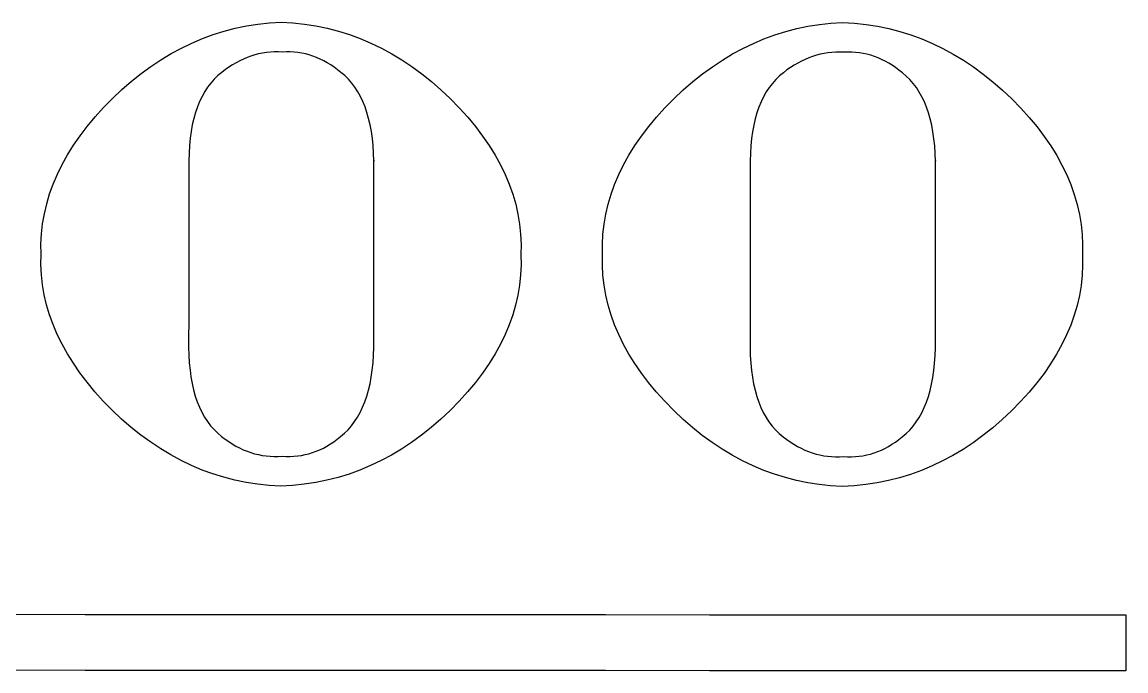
# Model space of a CAD drawing. Extents: x 23 to 503, y 214 to 344.
# Drawn here: x 475.39 to 503.02, y 234.98 to 251.21 of the extents above; entities that cross this region are included whole.
import ezdxf

# ---------------------------------------------------------------- set-up
doc = ezdxf.new("R2010")
doc.units = 0
doc.layers.add('Layer_1', color=7, linetype='CONTINUOUS')

msp = doc.modelspace()

# ---------------------------------------------------------------- linework, layer by layer
at = {"layer": 'Layer_1', "color": 1}
for points in [[(486.107853, 241.49709), (485.872988, 241.276993), (485.634086, 241.070463), (485.391178, 240.877502), (485.144205, 240.69811), (484.893253, 240.532282), (484.638294, 240.380026), (484.379355, 240.241334), (484.116408, 240.116213), (483.849539, 240.004659), (483.578662, 239.906672), (483.303862, 239.822256), (483.02514, 239.751407), (482.742466, 239.694127), (482.455869, 239.650414), (482.165378, 239.620273), (481.870992, 239.603706), (481.57796, 239.620611), (481.288908, 239.651088), (481.003779, 239.695132), (480.722601, 239.752739), (480.445346, 239.823913), (480.171986, 239.908644), (479.902576, 240.00694), (479.637034, 240.118796), (479.375385, 240.244209), (479.117604, 240.383179), (478.863688, 240.535706), (478.613639, 240.701788), (478.367429, 240.881425), (478.125056, 241.074615), (477.886494, 241.281354), (477.65177, 241.501645), (477.426556, 241.733454), (477.216526, 241.966885), (477.021708, 242.201943), (476.842102, 242.438617), (476.677651, 242.676911), (476.52844, 242.91682), (476.394385, 243.158337), (476.275485, 243.401466), (476.171796, 243.646204), (476.083263, 243.892541), (476.009885, 244.140482), (475.951663, 244.39002), (475.908596, 244.641156), (475.880656, 244.893883), (475.867956, 245.148202), (475.870778, 245.404107), (475.867956, 245.660189), (475.880938, 245.914624), (475.90916, 246.16741), (475.952453, 246.418552), (476.010958, 246.668053), (476.084618, 246.915915), (476.17349, 247.162142), (476.277517, 247.406739), (476.396727, 247.649704), (476.531093, 247.891046), (476.680615, 248.130763), (476.84532, 248.368862), (477.025152, 248.605345), (477.220167, 248.840213), (477.430282, 249.073472), (477.655551, 249.305123), (477.890896, 249.525211), (478.129995, 249.731849), (478.372847, 249.925038), (478.619453, 250.104783), (478.869869, 250.271082), (479.124038, 250.42394), (479.382046, 250.563355), (479.643892, 250.689336), (479.909576, 250.801878), (480.179126, 250.900988), (480.452543, 250.986665), (480.729854, 251.058914), (481.011061, 251.117735), (481.29619, 251.16313), (481.58527, 251.195101), (481.878301, 251.213643), (482.172687, 251.194762), (482.463179, 251.162462), (482.749747, 251.116736), (483.032393, 251.057588), (483.311059, 250.985014), (483.585802, 250.899013), (483.856538, 250.799583), (484.123294, 250.686725), (484.386043, 250.560434), (484.644756, 250.420708), (484.899434, 250.267549), (485.150047, 250.100953), (485.396596, 249.920921), (485.639054, 249.727446), (485.87739, 249.520532), (486.111635, 249.300176), (486.33682, 249.068263), (486.546708, 248.834755), (486.741301, 248.599644), (486.920596, 248.362936), (487.084596, 248.124624), (487.233299, 247.884707), (487.366705, 247.643187), (487.484815, 247.400061), (487.587629, 247.155329), (487.675146, 246.908989), (487.747366, 246.661037), (487.804319, 246.411473), (487.845947, 246.160296), (487.872193, 245.907506), (487.8832, 245.653103), (487.878967, 245.397079), (487.8832, 245.141112), (487.872193, 244.886768), (487.845664, 244.634046), (487.803811, 244.382953), (487.746604, 244.133483), (487.674102, 243.885644), (487.586246, 243.639433), (487.483122, 243.394854), (487.364673, 243.151906), (487.230956, 242.910591), (487.081943, 242.670911), (486.91769, 242.432868), (486.738168, 242.196462), (486.543378, 241.961695), (486.333377, 241.728569), (486.108163, 241.497084), (486.107853, 241.49709)], [(486.107853, 241.49709), (485.872988, 241.276993), (485.634086, 241.070463), (485.391178, 240.877502), (485.144205, 240.69811), (484.893253, 240.532282), (484.638294, 240.380026), (484.379355, 240.241334), (484.116408, 240.116213), (483.849539, 240.004659), (483.578662, 239.906672), (483.303862, 239.822256), (483.02514, 239.751407), (482.742466, 239.694127), (482.455869, 239.650414), (482.165378, 239.620273), (481.870992, 239.603706), (481.57796, 239.620611), (481.288908, 239.651088), (481.003779, 239.695132), (480.722601, 239.752739), (480.445346, 239.823913), (480.171986, 239.908644), (479.902576, 240.00694), (479.637034, 240.118796), (479.375385, 240.244209), (479.117604, 240.383179), (478.863688, 240.535706), (478.613639, 240.701788), (478.367429, 240.881425), (478.125056, 241.074615), (477.886494, 241.281354), (477.65177, 241.501645), (477.426556, 241.733454), (477.216526, 241.966885), (477.021708, 242.201943), (476.842102, 242.438617), (476.677651, 242.676911), (476.52844, 242.91682), (476.394385, 243.158337), (476.275485, 243.401466), (476.171796, 243.646204), (476.083263, 243.892541), (476.009885, 244.140482), (475.951663, 244.39002), (475.908596, 244.641156), (475.880656, 244.893883), (475.867956, 245.148202), (475.870778, 245.404107), (475.867956, 245.660189), (475.880938, 245.914624), (475.90916, 246.16741), (475.952453, 246.418552), (476.010958, 246.668053), (476.084618, 246.915915), (476.17349, 247.162142), (476.277517, 247.406739), (476.396727, 247.649704), (476.531093, 247.891046), (476.680615, 248.130763), (476.84532, 248.368862), (477.025152, 248.605345), (477.220167, 248.840213), (477.430282, 249.073472), (477.655551, 249.305123), (477.890896, 249.525211), (478.129995, 249.731849), (478.372847, 249.925038), (478.619453, 250.104783), (478.869869, 250.271082), (479.124038, 250.42394), (479.382046, 250.563355), (479.643892, 250.689336), (479.909576, 250.801878), (480.179126, 250.900988), (480.452543, 250.986665), (480.729854, 251.058914), (481.011061, 251.117735), (481.29619, 251.16313), (481.58527, 251.195101), (481.878301, 251.213643), (482.172687, 251.194762), (482.463179, 251.162462), (482.749747, 251.116736), (483.032393, 251.057588), (483.311059, 250.985014), (483.585802, 250.899013), (483.856538, 250.799583), (484.123294, 250.686725), (484.386043, 250.560434), (484.644756, 250.420708), (484.899434, 250.267549), (485.150047, 250.100953), (485.396596, 249.920921), (485.639054, 249.727446), (485.87739, 249.520532), (486.111635, 249.300176), (486.33682, 249.068263), (486.546708, 248.834755), (486.741301, 248.599644), (486.920596, 248.362936), (487.084596, 248.124624), (487.233299, 247.884707), (487.366705, 247.643187), (487.484815, 247.400061), (487.587629, 247.155329), (487.675146, 246.908989), (487.747366, 246.661037), (487.804319, 246.411473), (487.845947, 246.160296), (487.872193, 245.907506), (487.8832, 245.653103), (487.878967, 245.397079), (487.8832, 245.141112), (487.872193, 244.886768), (487.845664, 244.634046), (487.803811, 244.382953), (487.746604, 244.133483), (487.674102, 243.885644), (487.586246, 243.639433), (487.483122, 243.394854), (487.364673, 243.151906), (487.230956, 242.910591), (487.081943, 242.670911), (486.91769, 242.432868), (486.738168, 242.196462), (486.543378, 241.961695), (486.333377, 241.728569), (486.108163, 241.497084)], [(500.158399, 241.488553), (499.92359, 241.268479), (499.684802, 241.061977), (499.442006, 240.869044), (499.195259, 240.689683), (498.944505, 240.523892), (498.689771, 240.371667), (498.43103, 240.233011), (498.168281, 240.107922), (497.901524, 239.996401), (497.63076, 239.898445), (497.355989, 239.814052), (497.077153, 239.743226), (496.79431, 239.685963), (496.507431, 239.642263), (496.216517, 239.612125), (495.921538, 239.595558), (495.629099, 239.612464), (495.340442, 239.642929), (495.055624, 239.686956), (494.774615, 239.744544), (494.497445, 239.815692), (494.224084, 239.900401), (493.954562, 239.998676), (493.688906, 240.11051), (493.42706, 240.235909), (493.169081, 240.374876), (492.91494, 240.527403), (492.664694, 240.693496), (492.418285, 240.873156), (492.175744, 241.066382), (491.937096, 241.273175), (491.702316, 241.493537), (491.477102, 241.72534), (491.267073, 241.95876), (491.072255, 242.193798), (490.892648, 242.43045), (490.728198, 242.668719), (490.578987, 242.908599), (490.444931, 243.150094), (490.326031, 243.3932), (490.222342, 243.637918), (490.133809, 243.884247), (490.060432, 244.132185), (490.002209, 244.381734), (489.959142, 244.632889), (489.931202, 244.885653), (489.918502, 245.140023), (489.921324, 245.395998), (489.918502, 245.652036), (489.931484, 245.906434), (489.959706, 246.159198), (490.002999, 246.410325), (490.061504, 246.659821), (490.135164, 246.907682), (490.224036, 247.153918), (490.328063, 247.398523), (490.447274, 247.641505), (490.58164, 247.882862), (490.731161, 248.122598), (490.895866, 248.360715), (491.075698, 248.597211), (491.270713, 248.832093), (491.480828, 249.065361), (491.706098, 249.297015), (491.941499, 249.517103), (492.180682, 249.723741), (492.423704, 249.91693), (492.670507, 250.096675), (492.921121, 250.262974), (493.175516, 250.415831), (493.433749, 250.555246), (493.695764, 250.681228), (493.961589, 250.793769), (494.231224, 250.89288), (494.504641, 250.978557), (494.781868, 251.050806), (495.062905, 251.109627), (495.347752, 251.155022), (495.636409, 251.186992), (495.928848, 251.205534), (496.223826, 251.186654), (496.514741, 251.154353), (496.80162, 251.108628), (497.084463, 251.04948), (497.363298, 250.976906), (497.63807, 250.890905), (497.908834, 250.791475), (498.17559, 250.678617), (498.438339, 250.552325), (498.697081, 250.4126), (498.951814, 250.259441), (499.202569, 250.092845), (499.449316, 249.912813), (499.692112, 249.719338), (499.9309, 249.512424), (500.165709, 249.292068), (500.390866, 249.060087), (500.600641, 248.826525), (500.795036, 248.59138), (500.974134, 248.354647), (501.137851, 248.116327), (501.286272, 247.876413), (501.41934, 247.634904), (501.537139, 247.391795), (501.639614, 247.147086), (501.726821, 246.900768), (501.798731, 246.652841), (501.855401, 246.403306), (501.896803, 246.152154), (501.92305, 245.899381), (501.934057, 245.644989), (501.929823, 245.388971), (501.934057, 245.132998), (501.92305, 244.878646), (501.896803, 244.625918), (501.855147, 244.374817), (501.798167, 244.125341), (501.725861, 243.877488), (501.638231, 243.631263), (501.535277, 243.386666), (501.416969, 243.143696), (501.283337, 242.902356), (501.134324, 242.662642), (500.969986, 242.424562), (500.790295, 242.188111), (500.595223, 241.953294), (500.384798, 241.720108), (500.158992, 241.488553), (500.158399, 241.488553)], [(500.158399, 241.488553), (499.92359, 241.268479), (499.684802, 241.061977), (499.442006, 240.869044), (499.195259, 240.689683), (498.944505, 240.523892), (498.689771, 240.371667), (498.43103, 240.233011), (498.168281, 240.107922), (497.901524, 239.996401), (497.63076, 239.898445), (497.355989, 239.814052), (497.077153, 239.743226), (496.79431, 239.685963), (496.507431, 239.642263), (496.216517, 239.612125), (495.921538, 239.595558), (495.629099, 239.612464), (495.340442, 239.642929), (495.055624, 239.686956), (494.774615, 239.744544), (494.497445, 239.815692), (494.224084, 239.900401), (493.954562, 239.998676), (493.688906, 240.11051), (493.42706, 240.235909), (493.169081, 240.374876), (492.91494, 240.527403), (492.664694, 240.693496), (492.418285, 240.873156), (492.175744, 241.066382), (491.937096, 241.273175), (491.702316, 241.493537), (491.477102, 241.72534), (491.267073, 241.95876), (491.072255, 242.193798), (490.892648, 242.43045), (490.728198, 242.668719), (490.578987, 242.908599), (490.444931, 243.150094), (490.326031, 243.3932), (490.222342, 243.637918), (490.133809, 243.884247), (490.060432, 244.132185), (490.002209, 244.381734), (489.959142, 244.632889), (489.931202, 244.885653), (489.918502, 245.140023), (489.921324, 245.395998), (489.918502, 245.652036), (489.931484, 245.906434), (489.959706, 246.159198), (490.002999, 246.410325), (490.061504, 246.659821), (490.135164, 246.907682), (490.224036, 247.153918), (490.328063, 247.398523), (490.447274, 247.641505), (490.58164, 247.882862), (490.731161, 248.122598), (490.895866, 248.360715), (491.075698, 248.597211), (491.270713, 248.832093), (491.480828, 249.065361), (491.706098, 249.297015), (491.941499, 249.517103), (492.180682, 249.723741), (492.423704, 249.91693), (492.670507, 250.096675), (492.921121, 250.262974), (493.175516, 250.415831), (493.433749, 250.555246), (493.695764, 250.681228), (493.961589, 250.793769), (494.231224, 250.89288), (494.504641, 250.978557), (494.781868, 251.050806), (495.062905, 251.109627), (495.347752, 251.155022), (495.636409, 251.186992), (495.928848, 251.205534), (496.223826, 251.186654), (496.514741, 251.154353), (496.80162, 251.108628), (497.084463, 251.04948), (497.363298, 250.976906), (497.63807, 250.890905), (497.908834, 250.791475), (498.17559, 250.678617), (498.438339, 250.552325), (498.697081, 250.4126), (498.951814, 250.259441), (499.202569, 250.092845), (499.449316, 249.912813), (499.692112, 249.719338), (499.9309, 249.512424), (500.165709, 249.292068), (500.390866, 249.060087), (500.600641, 248.826525), (500.795036, 248.59138), (500.974134, 248.354647), (501.137851, 248.116327), (501.286272, 247.876413), (501.41934, 247.634904), (501.537139, 247.391795), (501.639614, 247.147086), (501.726821, 246.900768), (501.798731, 246.652841), (501.855401, 246.403306), (501.896803, 246.152154), (501.92305, 245.899381), (501.934057, 245.644989), (501.929823, 245.388971), (501.934057, 245.132998), (501.92305, 244.878646), (501.896803, 244.625918), (501.855147, 244.374817), (501.798167, 244.125341), (501.725861, 243.877488), (501.638231, 243.631263), (501.535277, 243.386666), (501.416969, 243.143696), (501.283337, 242.902356), (501.134324, 242.662642), (500.969986, 242.424562), (500.790295, 242.188111), (500.595223, 241.953294), (500.384798, 241.720108), (500.158992, 241.488553)], [(484.199325, 247.740164), (484.19227, 247.935485), (484.179287, 248.123219), (484.160378, 248.303367), (484.135543, 248.475929), (484.104781, 248.640902), (484.068064, 248.798286), (484.02542, 248.948084), (483.976793, 249.090287), (483.922211, 249.224902), (483.861703, 249.351924), (483.795211, 249.471355), (483.722793, 249.583191), (483.64442, 249.687433), (483.560064, 249.78408), (483.469781, 249.873129), (483.373543, 249.954584), (483.289666, 250.02188), (483.204718, 250.08446), (483.118724, 250.142327), (483.031687, 250.195475), (482.943606, 250.24391), (482.854508, 250.287623), (482.764394, 250.326621), (482.673293, 250.360897), (482.581176, 250.390451), (482.488071, 250.415287), (482.394034, 250.435381), (482.29901, 250.450762), (482.203026, 250.46143), (482.106111, 250.467357), (482.008265, 250.468486), (481.909515, 250.464958), (481.808113, 250.468598), (481.707613, 250.46747), (481.608017, 250.461656), (481.509324, 250.451101), (481.411562, 250.435832), (481.314704, 250.415823), (481.218748, 250.3911), (481.123696, 250.361645), (481.029574, 250.32747), (480.936356, 250.288575), (480.844042, 250.24496), (480.75263, 250.196632), (480.662121, 250.143594), (480.572544, 250.085843), (480.48387, 250.023382), (480.396098, 249.956216), (480.297377, 249.87489), (480.204921, 249.785957), (480.118759, 249.68942), (480.038862, 249.585277), (479.96523, 249.473531), (479.897835, 249.354188), (479.836706, 249.227241), (479.781814, 249.092695), (479.733187, 248.950553), (479.690797, 248.800815), (479.654616, 248.643479), (479.624672, 248.478551), (479.600966, 248.306031), (479.583468, 248.12592), (479.572179, 247.938217), (479.567099, 247.742924), (479.566873, 247.451307), (479.566647, 247.15969), (479.566422, 246.868072), (479.566196, 246.576455), (479.565942, 246.284837), (479.565716, 245.99322), (479.56549, 245.701603), (479.565264, 245.409985), (479.565039, 245.118371), (479.564813, 244.826753), (479.564587, 244.535136), (479.564361, 244.243519), (479.564107, 243.951901), (479.563882, 243.660284), (479.563656, 243.368666), (479.56343, 243.077049), (479.56851, 242.879824), (479.579799, 242.690306), (479.597297, 242.508492), (479.621003, 242.334387), (479.650891, 242.167989), (479.686987, 242.009303), (479.729292, 241.858329), (479.777778, 241.715067), (479.832444, 241.579521), (479.893348, 241.451692), (479.960432, 241.331578), (480.033725, 241.219183), (480.113199, 241.114509), (480.19891, 241.017558), (480.290801, 240.92833), (480.388902, 240.846824), (480.477294, 240.779534), (480.566504, 240.717084), (480.656533, 240.65948), (480.747409, 240.606718), (480.839103, 240.558803), (480.931615, 240.515735), (481.024974, 240.477514), (481.119152, 240.444141), (481.214148, 240.415617), (481.30999, 240.391939), (481.406652, 240.373114), (481.504131, 240.359144), (481.602429, 240.350029), (481.701574, 240.345767), (481.801537, 240.346332), (481.902318, 240.351778), (482.001068, 240.34619), (482.098914, 240.345344), (482.19583, 240.349492), (482.291813, 240.358495), (482.386838, 240.372352), (482.480874, 240.391064), (482.573979, 240.414629), (482.666096, 240.443046), (482.757198, 240.476315), (482.847311, 240.514429), (482.936409, 240.557389), (483.02449, 240.605194), (483.111528, 240.657843), (483.197521, 240.715332), (483.28247, 240.777663), (483.366346, 240.844829), (483.463205, 240.926211), (483.554052, 241.015325), (483.63886, 241.112167), (483.717685, 241.216739), (483.790526, 241.329038), (483.857356, 241.449061), (483.918232, 241.576812), (483.973124, 241.71229), (484.022061, 241.85549), (484.065072, 242.006411), (484.102156, 242.165056), (484.133313, 242.331421), (484.158431, 242.505504), (484.177904, 242.687308), (484.191451, 242.876829), (484.199071, 243.074069), (484.199071, 243.366696), (484.199071, 243.659321), (484.199071, 243.951949), (484.199071, 244.244577), (484.199071, 244.537202), (484.199071, 244.82983), (484.199071, 245.122457), (484.199071, 245.415082), (484.199071, 245.70771), (484.199071, 246.000338), (484.199071, 246.292965), (484.199071, 246.58559), (484.199071, 246.878218), (484.199071, 247.170846), (484.199071, 247.463471), (484.199071, 247.756099), (484.199071, 247.75497), (484.199071, 247.753841), (484.199071, 247.752712), (484.199071, 247.751583), (484.199071, 247.750454), (484.199071, 247.749325), (484.199071, 247.748196), (484.199071, 247.747068), (484.199071, 247.745939), (484.199071, 247.74481), (484.199071, 247.743681), (484.199071, 247.742552), (484.199071, 247.741423), (484.199071, 247.740294), (484.199071, 247.739165), (484.199071, 247.738036), (484.199071, 247.738036), (484.199099, 247.738036), (484.199099, 247.738036), (484.199099, 247.738034), (484.199128, 247.738034), (484.199128, 247.738034), (484.199128, 247.738034), (484.199128, 247.738034), (484.199156, 247.738034), (484.199156, 247.738034), (484.199156, 247.738034), (484.199184, 247.738031), (484.199184, 247.738031), (484.199184, 247.738031), (484.199212, 247.738031), (484.199325, 247.740164)], [(484.199325, 247.740164), (484.19227, 247.935485), (484.179287, 248.123219), (484.160378, 248.303367), (484.135543, 248.475929), (484.104781, 248.640902), (484.068064, 248.798286), (484.02542, 248.948084), (483.976793, 249.090287), (483.922211, 249.224902), (483.861703, 249.351924), (483.795211, 249.471355), (483.722793, 249.583191), (483.64442, 249.687433), (483.560064, 249.78408), (483.469781, 249.873129), (483.373543, 249.954584), (483.289666, 250.02188), (483.204718, 250.08446), (483.118724, 250.142327), (483.031687, 250.195475), (482.943606, 250.24391), (482.854508, 250.287623), (482.764394, 250.326621), (482.673293, 250.360897), (482.581176, 250.390451), (482.488071, 250.415287), (482.394034, 250.435381), (482.29901, 250.450762), (482.203026, 250.46143), (482.106111, 250.467357), (482.008265, 250.468486), (481.909515, 250.464958), (481.808113, 250.468598), (481.707613, 250.46747), (481.608017, 250.461656), (481.509324, 250.451101), (481.411562, 250.435832), (481.314704, 250.415823), (481.218748, 250.3911), (481.123696, 250.361645), (481.029574, 250.32747), (480.936356, 250.288575), (480.844042, 250.24496), (480.75263, 250.196632), (480.662121, 250.143594), (480.572544, 250.085843), (480.48387, 250.023382), (480.396098, 249.956216), (480.297377, 249.87489), (480.204921, 249.785957), (480.118759, 249.68942), (480.038862, 249.585277), (479.96523, 249.473531), (479.897835, 249.354188), (479.836706, 249.227241), (479.781814, 249.092695), (479.733187, 248.950553), (479.690797, 248.800815), (479.654616, 248.643479), (479.624672, 248.478551), (479.600966, 248.306031), (479.583468, 248.12592), (479.572179, 247.938217), (479.567099, 247.742924), (479.566873, 247.451307), (479.566647, 247.15969), (479.566422, 246.868072), (479.566196, 246.576455), (479.565942, 246.284837), (479.565716, 245.99322), (479.56549, 245.701603), (479.565264, 245.409985), (479.565039, 245.118371), (479.564813, 244.826753), (479.564587, 244.535136), (479.564361, 244.243519), (479.564107, 243.951901), (479.563882, 243.660284), (479.563656, 243.368666), (479.56343, 243.077049), (479.56851, 242.879824), (479.579799, 242.690306), (479.597297, 242.508492), (479.621003, 242.334387), (479.650891, 242.167989), (479.686987, 242.009303), (479.729292, 241.858329), (479.777778, 241.715067), (479.832444, 241.579521), (479.893348, 241.451692), (479.960432, 241.331578), (480.033725, 241.219183), (480.113199, 241.114509), (480.19891, 241.017558), (480.290801, 240.92833), (480.388902, 240.846824), (480.477294, 240.779534), (480.566504, 240.717084), (480.656533, 240.65948), (480.747409, 240.606718), (480.839103, 240.558803), (480.931615, 240.515735), (481.024974, 240.477514), (481.119152, 240.444141), (481.214148, 240.415617), (481.30999, 240.391939), (481.406652, 240.373114), (481.504131, 240.359144), (481.602429, 240.350029), (481.701574, 240.345767), (481.801537, 240.346332), (481.902318, 240.351778), (482.001068, 240.34619), (482.098914, 240.345344), (482.19583, 240.349492), (482.291813, 240.358495), (482.386838, 240.372352), (482.480874, 240.391064), (482.573979, 240.414629), (482.666096, 240.443046), (482.757198, 240.476315), (482.847311, 240.514429), (482.936409, 240.557389), (483.02449, 240.605194), (483.111528, 240.657843), (483.197521, 240.715332), (483.28247, 240.777663), (483.366346, 240.844829), (483.463205, 240.926211), (483.554052, 241.015325), (483.63886, 241.112167), (483.717685, 241.216739), (483.790526, 241.329038), (483.857356, 241.449061), (483.918232, 241.576812), (483.973124, 241.71229), (484.022061, 241.85549), (484.065072, 242.006411), (484.102156, 242.165056), (484.133313, 242.331421), (484.158431, 242.505504), (484.177904, 242.687308), (484.191451, 242.876829), (484.199071, 243.074069), (484.199071, 243.366696), (484.199071, 243.659321), (484.199071, 243.951949), (484.199071, 244.244577), (484.199071, 244.537202), (484.199071, 244.82983), (484.199071, 245.122457), (484.199071, 245.415082), (484.199071, 245.70771), (484.199071, 246.000338), (484.199071, 246.292965), (484.199071, 246.58559), (484.199071, 246.878218), (484.199071, 247.170846), (484.199071, 247.463471), (484.199071, 247.756099), (484.199071, 247.75497), (484.199071, 247.753841), (484.199071, 247.752712), (484.199071, 247.751583), (484.199071, 247.750454), (484.199071, 247.749325), (484.199071, 247.748196), (484.199071, 247.747068), (484.199071, 247.745939), (484.199071, 247.74481), (484.199071, 247.743681), (484.199071, 247.742552), (484.199071, 247.741423), (484.199071, 247.740294), (484.199071, 247.739165), (484.199071, 247.738036), (484.199071, 247.738036), (484.199099, 247.738036), (484.199099, 247.738036), (484.199099, 247.738034), (484.199128, 247.738034), (484.199128, 247.738034), (484.199128, 247.738034), (484.199128, 247.738034), (484.199156, 247.738034), (484.199156, 247.738034), (484.199156, 247.738034), (484.199184, 247.738031), (484.199184, 247.738031), (484.199184, 247.738031), (484.199212, 247.738031), (484.199325, 247.740164)], [(498.253399, 247.73205), (498.246344, 247.92736), (498.233361, 248.11508), (498.214452, 248.295208), (498.189617, 248.467745), (498.158798, 248.632689), (498.122025, 248.790045), (498.07924, 248.939809), (498.030472, 249.081984), (497.975721, 249.216568), (497.914958, 249.343559), (497.848213, 249.462962), (497.775428, 249.574775), (497.696659, 249.678997), (497.611852, 249.775627), (497.521004, 249.864668), (497.424146, 249.946118), (497.340269, 250.013416), (497.25532, 250.076008), (497.169327, 250.133891), (497.08229, 250.187065), (496.994208, 250.235525), (496.905111, 250.27927), (496.814997, 250.318298), (496.723868, 250.352605), (496.631778, 250.382193), (496.538673, 250.407057), (496.444637, 250.427208), (496.349613, 250.442617), (496.253629, 250.453313), (496.156714, 250.459268), (496.058867, 250.460397), (495.960118, 250.456869), (495.859336, 250.46051), (495.759373, 250.459381), (495.660228, 250.453567), (495.56193, 250.443012), (495.464451, 250.427716), (495.36779, 250.407706), (495.271947, 250.382955), (495.176951, 250.353486), (495.082774, 250.319289), (494.989414, 250.28037), (494.896902, 250.23673), (494.805208, 250.188369), (494.714332, 250.135288), (494.624304, 250.077489), (494.535093, 250.014974), (494.446701, 249.947746), (494.348572, 249.866421), (494.25654, 249.77749), (494.17066, 249.680959), (494.09096, 249.576821), (494.017385, 249.465087), (493.94999, 249.345755), (493.888776, 249.218823), (493.833743, 249.084296), (493.784918, 248.942177), (493.742331, 248.792461), (493.705924, 248.635156), (493.675783, 248.470262), (493.651794, 248.297776), (493.634014, 248.117707), (493.622725, 247.930049), (493.617645, 247.734808), (493.617448, 247.443188), (493.617222, 247.15157), (493.617024, 246.85995), (493.616798, 246.56833), (493.616601, 246.276712), (493.616375, 245.985092), (493.616178, 245.693472), (493.615952, 245.401852), (493.615754, 245.110234), (493.615528, 244.818614), (493.615331, 244.526994), (493.615105, 244.235376), (493.614908, 243.943756), (493.614682, 243.652136), (493.614484, 243.360519), (493.614258, 243.068898), (493.619338, 242.871676), (493.630627, 242.682152), (493.648125, 242.500331), (493.671832, 242.326208), (493.701776, 242.159793), (493.737928, 242.001082), (493.780346, 241.850079), (493.829001, 241.706789), (493.883865, 241.57121), (493.945023, 241.443346), (494.012418, 241.323199), (494.086049, 241.21077), (494.165975, 241.106063), (494.252137, 241.009077), (494.344593, 240.919818), (494.443314, 240.838284), (494.531086, 240.771065), (494.61976, 240.708682), (494.709309, 240.651134), (494.799789, 240.598429), (494.891145, 240.550562), (494.983375, 240.507534), (495.07648, 240.469349), (495.170488, 240.436008), (495.265343, 240.407506), (495.361045, 240.383856), (495.457621, 240.365032), (495.555072, 240.351062), (495.653342, 240.341946), (495.752459, 240.337684), (495.852422, 240.338249), (495.953203, 240.343667), (496.052546, 240.338079), (496.150815, 240.337233), (496.248041, 240.341381), (496.344222, 240.350384), (496.439388, 240.364241), (496.533509, 240.382953), (496.626614, 240.406518), (496.718731, 240.434927), (496.809861, 240.468184), (496.899974, 240.506281), (496.989156, 240.549224), (497.077351, 240.597004), (497.164614, 240.649622), (497.250918, 240.707077), (497.33629, 240.769363), (497.420759, 240.836481), (497.517053, 240.91786), (497.607449, 241.006977), (497.691946, 241.10383), (497.770573, 241.208419), (497.843246, 241.320738), (497.910019, 241.440787), (497.970866, 241.568565), (498.025787, 241.704069), (498.074724, 241.847297), (498.117707, 241.998246), (498.154706, 242.156917), (498.185722, 242.323304), (498.21084, 242.49741), (498.229749, 242.679228), (498.242731, 242.86876), (498.249787, 243.066003), (498.250012, 243.357614), (498.250238, 243.649223), (498.250464, 243.940835), (498.250718, 244.232444), (498.250944, 244.524056), (498.25117, 244.815665), (498.251395, 245.107277), (498.251621, 245.398888), (498.251847, 245.690497), (498.252073, 245.982109), (498.252298, 246.273718), (498.252524, 246.56533), (498.252778, 246.856939), (498.253004, 247.14855), (498.25323, 247.440159), (498.253456, 247.731771), (498.253456, 247.7329), (498.253456, 247.734029), (498.253456, 247.735158), (498.253456, 247.736287), (498.253456, 247.737416), (498.253456, 247.738544), (498.253456, 247.739673), (498.253456, 247.740802), (498.253456, 247.741931), (498.253456, 247.74306), (498.253456, 247.744189), (498.253456, 247.745318), (498.253456, 247.746447), (498.253456, 247.747576), (498.253456, 247.748704), (498.253456, 247.749833), (498.253456, 247.748704), (498.253456, 247.747576), (498.253456, 247.746447), (498.253456, 247.745318), (498.253456, 247.744189), (498.253456, 247.74306), (498.253456, 247.741931), (498.253456, 247.740802), (498.253456, 247.739673), (498.253456, 247.738544), (498.253456, 247.737416), (498.253456, 247.736287), (498.253456, 247.735158), (498.253456, 247.734029), (498.253456, 247.7329), (498.253456, 247.731771), (498.253427, 247.731771), (498.253427, 247.731771), (498.253399, 247.731771), (498.253371, 247.731771), (498.253371, 247.731771), (498.253343, 247.731771), (498.253343, 247.731771), (498.253314, 247.731771), (498.253286, 247.731771), (498.253286, 247.731771), (498.253258, 247.731771), (498.25323, 247.731771), (498.25323, 247.731771), (498.253202, 247.731771), (498.253202, 247.731771), (498.253399, 247.73205)], [(498.253399, 247.73205), (498.246344, 247.92736), (498.233361, 248.11508), (498.214452, 248.295208), (498.189617, 248.467745), (498.158798, 248.632689), (498.122025, 248.790045), (498.07924, 248.939809), (498.030472, 249.081984), (497.975721, 249.216568), (497.914958, 249.343559), (497.848213, 249.462962), (497.775428, 249.574775), (497.696659, 249.678997), (497.611852, 249.775627), (497.521004, 249.864668), (497.424146, 249.946118), (497.340269, 250.013416), (497.25532, 250.076008), (497.169327, 250.133891), (497.08229, 250.187065), (496.994208, 250.235525), (496.905111, 250.27927), (496.814997, 250.318298), (496.723868, 250.352605), (496.631778, 250.382193), (496.538673, 250.407057), (496.444637, 250.427208), (496.349613, 250.442617), (496.253629, 250.453313), (496.156714, 250.459268), (496.058867, 250.460397), (495.960118, 250.456869), (495.859336, 250.46051), (495.759373, 250.459381), (495.660228, 250.453567), (495.56193, 250.443012), (495.464451, 250.427716), (495.36779, 250.407706), (495.271947, 250.382955), (495.176951, 250.353486), (495.082774, 250.319289), (494.989414, 250.28037), (494.896902, 250.23673), (494.805208, 250.188369), (494.714332, 250.135288), (494.624304, 250.077489), (494.535093, 250.014974), (494.446701, 249.947746), (494.348572, 249.866421), (494.25654, 249.77749), (494.17066, 249.680959), (494.09096, 249.576821), (494.017385, 249.465087), (493.94999, 249.345755), (493.888776, 249.218823), (493.833743, 249.084296), (493.784918, 248.942177), (493.742331, 248.792461), (493.705924, 248.635156), (493.675783, 248.470262), (493.651794, 248.297776), (493.634014, 248.117707), (493.622725, 247.930049), (493.617645, 247.734808), (493.617448, 247.443188), (493.617222, 247.15157), (493.617024, 246.85995), (493.616798, 246.56833), (493.616601, 246.276712), (493.616375, 245.985092), (493.616178, 245.693472), (493.615952, 245.401852), (493.615754, 245.110234), (493.615528, 244.818614), (493.615331, 244.526994), (493.615105, 244.235376), (493.614908, 243.943756), (493.614682, 243.652136), (493.614484, 243.360519), (493.614258, 243.068898), (493.619338, 242.871676), (493.630627, 242.682152), (493.648125, 242.500331), (493.671832, 242.326208), (493.701776, 242.159793), (493.737928, 242.001082), (493.780346, 241.850079), (493.829001, 241.706789), (493.883865, 241.57121), (493.945023, 241.443346), (494.012418, 241.323199), (494.086049, 241.21077), (494.165975, 241.106063), (494.252137, 241.009077), (494.344593, 240.919818), (494.443314, 240.838284), (494.531086, 240.771065), (494.61976, 240.708682), (494.709309, 240.651134), (494.799789, 240.598429), (494.891145, 240.550562), (494.983375, 240.507534), (495.07648, 240.469349), (495.170488, 240.436008), (495.265343, 240.407506), (495.361045, 240.383856), (495.457621, 240.365032), (495.555072, 240.351062), (495.653342, 240.341946), (495.752459, 240.337684), (495.852422, 240.338249), (495.953203, 240.343667), (496.052546, 240.338079), (496.150815, 240.337233), (496.248041, 240.341381), (496.344222, 240.350384), (496.439388, 240.364241), (496.533509, 240.382953), (496.626614, 240.406518), (496.718731, 240.434927), (496.809861, 240.468184), (496.899974, 240.506281), (496.989156, 240.549224), (497.077351, 240.597004), (497.164614, 240.649622), (497.250918, 240.707077), (497.33629, 240.769363), (497.420759, 240.836481), (497.517053, 240.91786), (497.607449, 241.006977), (497.691946, 241.10383), (497.770573, 241.208419), (497.843246, 241.320738), (497.910019, 241.440787), (497.970866, 241.568565), (498.025787, 241.704069), (498.074724, 241.847297), (498.117707, 241.998246), (498.154706, 242.156917), (498.185722, 242.323304), (498.21084, 242.49741), (498.229749, 242.679228), (498.242731, 242.86876), (498.249787, 243.066003), (498.250012, 243.357614), (498.250238, 243.649223), (498.250464, 243.940835), (498.250718, 244.232444), (498.250944, 244.524056), (498.25117, 244.815665), (498.251395, 245.107277), (498.251621, 245.398888), (498.251847, 245.690497), (498.252073, 245.982109), (498.252298, 246.273718), (498.252524, 246.56533), (498.252778, 246.856939), (498.253004, 247.14855), (498.25323, 247.440159), (498.253456, 247.731771), (498.253456, 247.7329), (498.253456, 247.734029), (498.253456, 247.735158), (498.253456, 247.736287), (498.253456, 247.737416), (498.253456, 247.738544), (498.253456, 247.739673), (498.253456, 247.740802), (498.253456, 247.741931), (498.253456, 247.74306), (498.253456, 247.744189), (498.253456, 247.745318), (498.253456, 247.746447), (498.253456, 247.747576), (498.253456, 247.748704), (498.253456, 247.749833), (498.253456, 247.748704), (498.253456, 247.747576), (498.253456, 247.746447), (498.253456, 247.745318), (498.253456, 247.744189), (498.253456, 247.74306), (498.253456, 247.741931), (498.253456, 247.740802), (498.253456, 247.739673), (498.253456, 247.738544), (498.253456, 247.737416), (498.253456, 247.736287), (498.253456, 247.735158), (498.253456, 247.734029), (498.253456, 247.7329), (498.253456, 247.731771), (498.253427, 247.731771), (498.253427, 247.731771), (498.253399, 247.731771), (498.253371, 247.731771), (498.253371, 247.731771), (498.253343, 247.731771), (498.253343, 247.731771), (498.253314, 247.731771), (498.253286, 247.731771), (498.253286, 247.731771), (498.253258, 247.731771), (498.25323, 247.731771), (498.25323, 247.731771), (498.253202, 247.731771), (498.253202, 247.731771), (498.253399, 247.73205)], [(474.366364, 236.396945), (476.971191, 236.395534), (479.576017, 236.394123), (482.180844, 236.392712), (484.78567, 236.3913), (487.390496, 236.389889), (489.995323, 236.388478), (492.600121, 236.387067), (495.204948, 236.385656), (497.809774, 236.384245), (500.4146, 236.382834), (503.019427, 236.381423), (503.019427, 236.293874), (503.019427, 236.206326), (503.019427, 236.118778), (503.019427, 236.03123), (503.019427, 235.943682), (503.019427, 235.856134), (503.019427, 235.768586), (503.019427, 235.681035), (503.019427, 235.593486), (503.019427, 235.505938), (503.019427, 235.41839), (503.019427, 235.330842), (503.019427, 235.243294), (503.019427, 235.155746), (503.019427, 235.068197), (503.019427, 234.980508), (500.4146, 234.981919), (497.809774, 234.98333), (495.204948, 234.984742), (492.600121, 234.986153), (489.995323, 234.987564), (487.390496, 234.988975), (484.78567, 234.990386), (482.180844, 234.991797), (479.576017, 234.993208), (476.971191, 234.994619), (474.366364, 234.99603)], [(474.366364, 236.396945), (476.971191, 236.395534), (479.576017, 236.394123), (482.180844, 236.392712), (484.78567, 236.3913), (487.390496, 236.389889), (489.995323, 236.388478), (492.600121, 236.387067), (495.204948, 236.385656), (497.809774, 236.384245), (500.4146, 236.382834), (503.019427, 236.381423), (503.019427, 236.293874), (503.019427, 236.206326), (503.019427, 236.118778), (503.019427, 236.03123), (503.019427, 235.943679), (503.019427, 235.856131), (503.019427, 235.768583), (503.019427, 235.681035), (503.019427, 235.593486), (503.019427, 235.505938), (503.019427, 235.41839), (503.019427, 235.330839), (503.019427, 235.243291), (503.019427, 235.155743), (503.019427, 235.068195), (503.019427, 234.980647)], [(503.019427, 234.980508), (500.4146, 234.981919), (497.809774, 234.98333), (495.204948, 234.984742), (492.600121, 234.986153), (489.995323, 234.987564), (487.390496, 234.988975), (484.78567, 234.990386), (482.180844, 234.991797), (479.576017, 234.993208), (476.971191, 234.994619), (474.366364, 234.99603)]]:
    msp.add_lwpolyline(points, dxfattribs=at)

doc.saveas('drawing.dxf')
